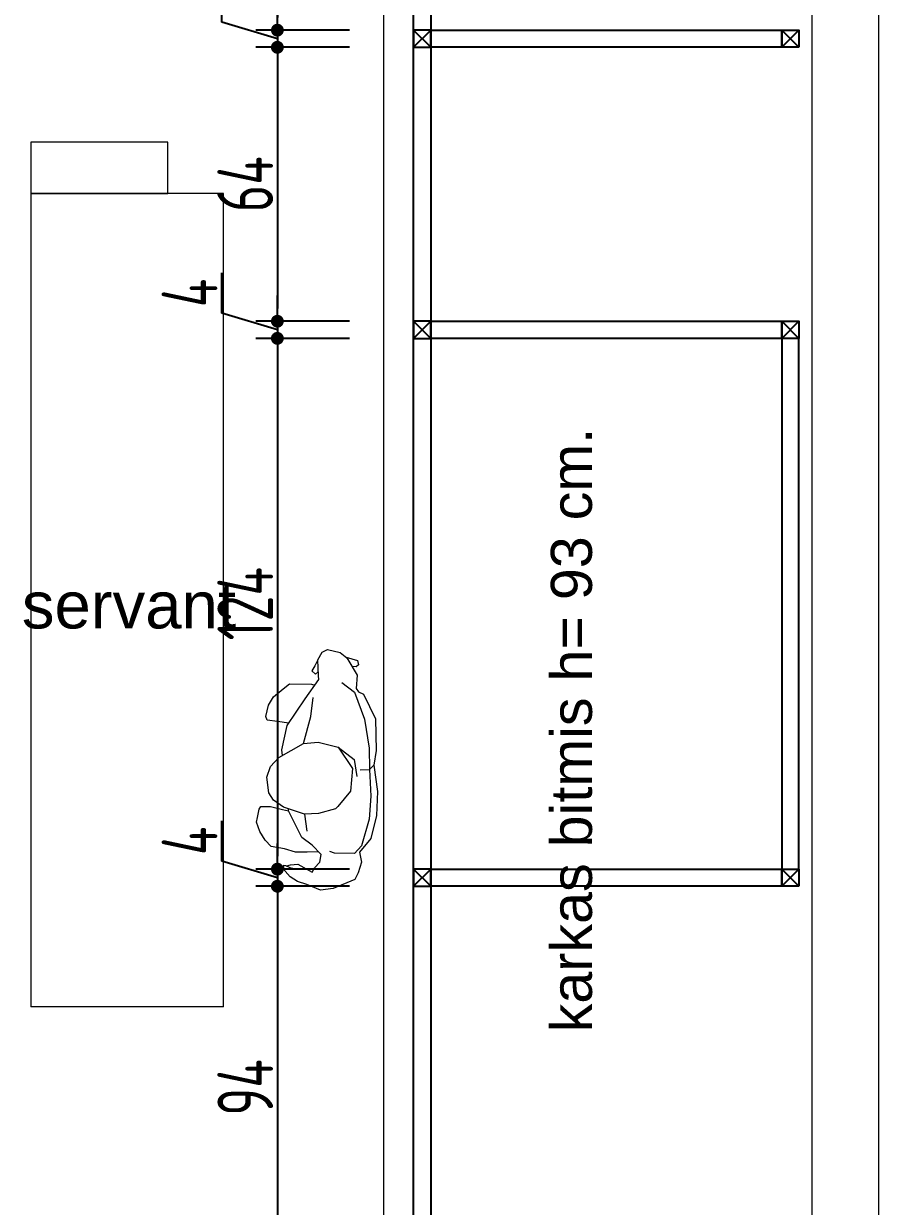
# Model space of a CAD drawing. Header units: millimetres. Extents: x 5429406 to 5440208, y -620941 to -619789.
# Drawn here: x 5431225.1 to 5431424.8, y -620498.9 to -620222.6 of the extents above; entities that cross this region are included whole.
import ezdxf

# ---------------------------------------------------------------- set-up
doc = ezdxf.new("R2010")
doc.units = ezdxf.units.MM
doc.header["$LTSCALE"] = 0.05
doc.header["$PDMODE"] = 3
for name, color, linetype in [('Kıtc-002 Çizgi', 7, 'Continuous'), ('Kıtc-006 Yazı 001', 1, 'Continuous'), ('Kıtc-040 Detay', 7, 'Continuous')]:
    doc.layers.add(name, color=color, linetype=linetype)
doc.layers.add('tefriş', color=45, linetype='Continuous', lineweight=18)
doc.styles.add('DIM', font='dim', dxfattribs={"width": 0.8})
doc.styles.get("Standard").update_dxf_attribs({"font": 'arial.ttf'})
doc.dimstyles.new('mcv100 OLCU', dxfattribs={"dimtxt": 13, "dimasz": 3, "dimexe": 5, "dimexo": 15, "dimgap": 1, "dimtad": 1, "dimdec": 0, "dimzin": 9, "dimtxsty": 'DIM', "dimblk": 'DOT', "dimcen": 2.5, "dimclrd": 256, "dimclre": 256, "dimclrt": 256, "dimadec": 1, "dimazin": 1, "dimtfac": 1, "dimtdec": 0, "dimtmove": 0, "dimatfit": 3, "dimldrblk": 'DOT', "dimfxl": 1, "dimlwd": -1, "dimlwe": -1, "dimarcsym": 0})

# ---------------------------------------------------------------- blocks, each defined once
blk = doc.blocks.new('cfcfcfcfc')
for p, q in [((220720.27, -32185.76), (220725.95, -32182.87)), ((220725.95, -32182.87), (220733.39, -32182.48)), ((220733.39, -32182.48), (220736.78, -32182.96)), ((220736.78, -32182.96), (220742.96, -32181.97)), ((220737.82, -32183.94), (220736.78, -32182.96)), ((220737.82, -32183.94), (220744.06, -32183.48)), ((220742.96, -32181.97), (220748.54, -32182.02)), ((220744.06, -32183.48), (220749.41, -32183.76)), ((220748.54, -32182.02), (220753.96, -32183.21)), ((220753.96, -32183.21), (220757.21, -32185.81)), ((220719.73, -32186.97), (220720.27, -32185.76)), ((220719.9, -32187.92), (220726.13, -32185.4)), ((220726.13, -32185.4), (220732.82, -32184.14)), ((220732.82, -32184.14), (220737.82, -32183.94)), ((220738.01, -32186.09), (220737.82, -32183.94)), ((220749.41, -32183.76), (220755.68, -32185.37)), ((220755.68, -32185.37), (220757.54, -32186.92)), ((220757.21, -32185.81), (220759.54, -32185.27)), ((220759.54, -32185.27), (220762.03, -32185.97)), ((220762.03, -32185.97), (220763.6, -32186.72)), ((220711.76, -32190.05), (220712.42, -32187.41)), ((220711.86, -32189.91), (220715.91, -32187.4)), ((220712.42, -32187.41), (220713.48, -32187.12)), ((220713.48, -32187.12), (220713.95, -32187.65)), ((220713.95, -32187.65), (220713.87, -32188.64)), ((220715.91, -32187.4), (220719.01, -32187.54)), ((220717.66, -32190.89), (220719.9, -32187.92)), ((220719.01, -32187.54), (220719.73, -32186.97)), ((220732.82, -32191.37), (220735.63, -32187.55)), ((220732.82, -32191.37), (220737.74, -32187.9)), ((220735.63, -32187.55), (220739.53, -32186.9)), ((220737.74, -32187.9), (220743.03, -32188.23)), ((220743.03, -32188.23), (220746.69, -32191.13)), ((220757.54, -32186.92), (220757.57, -32191.65)), ((220763.6, -32186.72), (220765.87, -32191.71)), ((220710.04, -32194.43), (220710.72, -32191.49)), ((220710.72, -32191.49), (220711.86, -32189.91)), ((220731.79, -32196.08), (220732.82, -32191.37)), ((220746.69, -32191.13), (220747.21, -32191.69)), ((220747.21, -32191.69), (220748.4, -32195.57)), ((220757.57, -32191.65), (220757.22, -32192.69)), ((220765.87, -32191.71), (220766.29, -32194.64)), ((220710.72, -32195.72), (220710.04, -32194.43)), ((220766.29, -32194.64), (220765.03, -32197.92)), ((220712.55, -32196.65), (220710.72, -32195.72)), ((220716.24, -32196.41), (220712.55, -32196.65)), ((220712.55, -32196.65), (220713.95, -32197.3)), ((220713.95, -32197.3), (220715.1, -32198.01)), ((220715.1, -32198.01), (220715.89, -32197.13)), ((220715.89, -32197.13), (220715.25, -32196.46)), ((220717.13, -32196.35), (220716.24, -32196.41)), ((220721.71, -32199.36), (220717.13, -32196.35)), ((220718.29, -32197.97), (220718.43, -32197.21)), ((220732.12, -32199.48), (220731.79, -32196.08)), ((220748.4, -32195.57), (220748.63, -32198.89)), ((220755.84, -32196.85), (220754.1, -32199.32)), ((220758, -32194.72), (220755.84, -32196.85)), ((220757.37, -32195.35), (220757.51, -32198.02)), ((220759.79, -32195.03), (220758, -32194.72)), ((220761.12, -32196.22), (220759.79, -32195.03)), ((220760.41, -32200.14), (220762.16, -32196.71)), ((220762.16, -32196.71), (220761.12, -32196.22)), ((220718.27, -32203.17), (220718.29, -32197.97)), ((220725.8, -32197.99), (220721.34, -32197.51)), ((220728.05, -32203.45), (220721.71, -32199.36)), ((220732.12, -32199.48), (220725.8, -32197.99)), ((220735.6, -32205.2), (220732.12, -32199.48)), ((220748.63, -32198.89), (220747.18, -32203.81)), ((220754.1, -32199.32), (220747.99, -32202.58)), ((220748.63, -32198.89), (220752.64, -32198.19)), ((220757.51, -32198.02), (220757.57, -32200.7)), ((220760.56, -32201.83), (220760.41, -32200.14)), ((220764.41, -32200.08), (220763.35, -32201.83)), ((220765.03, -32197.92), (220764.41, -32200.08)), ((220747.99, -32202.58), (220747.52, -32202.65)), ((220747.73, -32204.04), (220747.99, -32202.58)), ((220757.57, -32200.7), (220756.86, -32203.33)), ((220760.79, -32202.66), (220760.56, -32201.83)), ((220760.79, -32203.02), (220761.2, -32201.95)), ((220761.2, -32201.95), (220761.39, -32200.94)), ((220763.35, -32201.83), (220762.05, -32203.07)), ((220719.53, -32204.62), (220718.27, -32203.17)), ((220721.43, -32206.8), (220719.53, -32204.62)), ((220727.17, -32205.71), (220726.94, -32208.16)), ((220727.48, -32203.09), (220727.17, -32205.71)), ((220733.77, -32204.54), (220728.05, -32203.45)), ((220735.09, -32204.35), (220733.77, -32204.54)), ((220737.75, -32207.08), (220735.6, -32205.2)), ((220747.18, -32203.81), (220745.57, -32206.15)), ((220747.09, -32206.86), (220747.73, -32204.04)), ((220756.86, -32203.33), (220756.39, -32206.48)), ((220760.68, -32203.4), (220760.79, -32203.02)), ((220761.57, -32203.4), (220760.68, -32203.4)), ((220762.05, -32203.07), (220761.57, -32203.4)), ((220723.43, -32207.88), (220721.43, -32206.8)), ((220726.08, -32208.45), (220723.43, -32207.88)), ((220726.94, -32208.16), (220726.08, -32208.45)), ((220740.21, -32207.84), (220737.75, -32207.08)), ((220743.91, -32207.34), (220740.21, -32207.84)), ((220745.57, -32206.15), (220743.91, -32207.34)), ((220747.11, -32209.07), (220747.09, -32206.86)), ((220754.96, -32207.88), (220752.98, -32209.19)), ((220756.39, -32206.48), (220754.96, -32207.88)), ((220747.74, -32209.48), (220747.11, -32209.07)), ((220749.72, -32209.8), (220747.74, -32209.48)), ((220750.82, -32210.02), (220749.72, -32209.8)), ((220752.98, -32209.19), (220750.82, -32210.02))]:
    blk.add_line(p, q)
blk = doc.blocks.new('A$C14D17327')
at = {"layer": 'Kıtc-002 Çizgi', "color": 1, "elevation": 0}
blk.add_lwpolyline([(0, 4), (4, 4), (4, 0), (0, 0)], close=True, dxfattribs=at)
for points in [[(0, 4), (4, 0)], [(0, 0), (4, 4)]]:
    blk.add_lwpolyline(points, dxfattribs=at)
blk = doc.blocks.new('_DOT')
at = {"color": 0, "linetype": 'ByBlock'}
blk.add_line((-0.5, 0), (-1, 0), dxfattribs=at)
at = {"linetype": 'ByBlock', "const_width": 0.5}
blk.add_lwpolyline([(-0.25, 0, 1), (0.25, 0, 1)], format="xyb", close=True, dxfattribs=at)
blk = doc.blocks.new('*D180')
at = {"transparency": 16777216}
for p, q in [((5431301.21, -620069.86), (5431279.4, -620069.86)), ((5431284.4, -620072.86), (5431284.4, -620221.1)), ((5431301.21, -620224.1), (5431279.4, -620224.1))]:
    blk.add_line(p, q, dxfattribs=at)
at = {"layer": 'Defpoints', "color": 0, "transparency": 16777216}
for p in [(5431316.21, -620069.86, -245.25), (5431284.4, -620224.1), (5431316.21, -620224.1)]:
    blk.add_point(p, dxfattribs=at)
at = {"transparency": 16777216, "xscale": 3, "yscale": 3, "zscale": 3}
for p, rotation in [((5431284.4, -620069.86), 90), ((5431284.4, -620224.1), 270)]:
    blk.add_blockref('_DOT', p, dxfattribs=dict(at, rotation=rotation))
at = {"transparency": 16777216, "insert": (5431276.9, -620146.98), "char_height": 13, "attachment_point": 5, "rotation": 90, "style": 'DIM'}
blk.add_mtext('154', dxfattribs=at)
blk = doc.blocks.new('*D181')
at = {"transparency": 16777216}
for p, q in [((5431271.4, -620222.2), (5431271.4, -620212.78)), ((5431284.4, -620221.1), (5431284.4, -620218.1)), ((5431284.4, -620226.1), (5431271.4, -620222.2)), ((5431301.21, -620224.1), (5431279.4, -620224.1)), ((5431284.4, -620224.1), (5431284.4, -620228.1)), ((5431284.4, -620224.1), (5431284.4, -620228.1)), ((5431301.21, -620228.1), (5431279.4, -620228.1)), ((5431284.4, -620231.1), (5431284.4, -620234.1))]:
    blk.add_line(p, q, dxfattribs=at)
at = {"layer": 'Defpoints', "color": 0, "transparency": 16777216}
for p in [(5431316.21, -620224.1), (5431284.4, -620228.1), (5431316.21, -620228.1)]:
    blk.add_point(p, dxfattribs=at)
at = {"transparency": 16777216, "xscale": 3, "yscale": 3, "zscale": 3}
for p, rotation in [((5431284.4, -620224.1), 270), ((5431284.4, -620228.1), 90)]:
    blk.add_blockref('_DOT', p, dxfattribs=dict(at, rotation=rotation))
at = {"transparency": 16777216, "insert": (5431263.9, -620217.49), "char_height": 13, "attachment_point": 5, "rotation": 90, "style": 'DIM'}
blk.add_mtext('4', dxfattribs=at)
blk = doc.blocks.new('*D182')
at = {"transparency": 16777216}
for p, q in [((5431301.21, -620228.1), (5431279.4, -620228.1)), ((5431284.4, -620231.1), (5431284.4, -620289.1)), ((5431301.21, -620292.1), (5431279.4, -620292.1))]:
    blk.add_line(p, q, dxfattribs=at)
at = {"layer": 'Defpoints', "color": 0, "transparency": 16777216}
for p in [(5431316.21, -620228.1), (5431284.4, -620292.1), (5431316.21, -620292.1)]:
    blk.add_point(p, dxfattribs=at)
at = {"transparency": 16777216, "xscale": 3, "yscale": 3, "zscale": 3}
for p, rotation in [((5431284.4, -620228.1), 90), ((5431284.4, -620292.1), 270)]:
    blk.add_blockref('_DOT', p, dxfattribs=dict(at, rotation=rotation))
at = {"transparency": 16777216, "insert": (5431276.9, -620260.1), "char_height": 13, "attachment_point": 5, "rotation": 90, "style": 'DIM'}
blk.add_mtext('64', dxfattribs=at)
blk = doc.blocks.new('*D183')
at = {"transparency": 16777216}
for p, q in [((5431271.4, -620290.2), (5431271.4, -620280.78)), ((5431284.4, -620289.1), (5431284.4, -620286.1)), ((5431284.4, -620294.1), (5431271.4, -620290.2)), ((5431301.21, -620292.1), (5431279.4, -620292.1)), ((5431284.4, -620292.1), (5431284.4, -620296.1)), ((5431284.4, -620292.1), (5431284.4, -620296.1)), ((5431301.21, -620296.1), (5431279.4, -620296.1)), ((5431284.4, -620299.1), (5431284.4, -620302.1))]:
    blk.add_line(p, q, dxfattribs=at)
at = {"layer": 'Defpoints', "color": 0, "transparency": 16777216}
for p in [(5431316.21, -620292.1), (5431284.4, -620296.1), (5431316.21, -620296.1)]:
    blk.add_point(p, dxfattribs=at)
at = {"transparency": 16777216, "xscale": 3, "yscale": 3, "zscale": 3}
for p, rotation in [((5431284.4, -620292.1), 270), ((5431284.4, -620296.1), 90)]:
    blk.add_blockref('_DOT', p, dxfattribs=dict(at, rotation=rotation))
at = {"transparency": 16777216, "insert": (5431263.9, -620285.49), "char_height": 13, "attachment_point": 5, "rotation": 90, "style": 'DIM'}
blk.add_mtext('4', dxfattribs=at)
blk = doc.blocks.new('*D184')
at = {"transparency": 16777216}
for p, q in [((5431301.21, -620296.1), (5431279.4, -620296.1)), ((5431284.4, -620299.1), (5431284.4, -620417.1)), ((5431301.21, -620420.1), (5431279.4, -620420.1))]:
    blk.add_line(p, q, dxfattribs=at)
at = {"layer": 'Defpoints', "color": 0, "transparency": 16777216}
for p in [(5431316.21, -620296.1), (5431284.4, -620420.1), (5431316.21, -620420.1)]:
    blk.add_point(p, dxfattribs=at)
at = {"transparency": 16777216, "xscale": 3, "yscale": 3, "zscale": 3}
for p, rotation in [((5431284.4, -620296.1), 90), ((5431284.4, -620420.1), 270)]:
    blk.add_blockref('_DOT', p, dxfattribs=dict(at, rotation=rotation))
at = {"transparency": 16777216, "insert": (5431276.9, -620358.1), "char_height": 13, "attachment_point": 5, "rotation": 90, "style": 'DIM'}
blk.add_mtext('124', dxfattribs=at)
blk = doc.blocks.new('*D185')
at = {"transparency": 16777216}
for p, q in [((5431271.4, -620418.2), (5431271.4, -620408.78)), ((5431284.4, -620417.1), (5431284.4, -620414.1)), ((5431284.4, -620422.1), (5431271.4, -620418.2)), ((5431301.21, -620420.1), (5431279.4, -620420.1)), ((5431284.4, -620420.1), (5431284.4, -620424.1)), ((5431284.4, -620420.1), (5431284.4, -620424.1)), ((5431301.21, -620424.1), (5431279.4, -620424.1)), ((5431284.4, -620427.1), (5431284.4, -620430.1))]:
    blk.add_line(p, q, dxfattribs=at)
at = {"layer": 'Defpoints', "color": 0, "transparency": 16777216}
for p in [(5431316.21, -620420.1), (5431284.4, -620424.1), (5431316.21, -620424.1)]:
    blk.add_point(p, dxfattribs=at)
at = {"transparency": 16777216, "xscale": 3, "yscale": 3, "zscale": 3}
for p, rotation in [((5431284.4, -620420.1), 270), ((5431284.4, -620424.1), 90)]:
    blk.add_blockref('_DOT', p, dxfattribs=dict(at, rotation=rotation))
at = {"transparency": 16777216, "insert": (5431263.9, -620413.49), "char_height": 13, "attachment_point": 5, "rotation": 90, "style": 'DIM'}
blk.add_mtext('4', dxfattribs=at)
blk = doc.blocks.new('*D186')
at = {"transparency": 16777216}
for p, q in [((5431301.21, -620424.1), (5431279.4, -620424.1)), ((5431284.4, -620427.1), (5431284.4, -620515.1)), ((5431301.21, -620518.1), (5431279.4, -620518.1))]:
    blk.add_line(p, q, dxfattribs=at)
at = {"layer": 'Defpoints', "color": 0, "transparency": 16777216}
for p in [(5431316.21, -620424.1), (5431284.4, -620518.1), (5431316.21, -620518.1)]:
    blk.add_point(p, dxfattribs=at)
at = {"transparency": 16777216, "xscale": 3, "yscale": 3, "zscale": 3}
for p, rotation in [((5431284.4, -620424.1), 90), ((5431284.4, -620518.1), 270)]:
    blk.add_blockref('_DOT', p, dxfattribs=dict(at, rotation=rotation))
at = {"transparency": 16777216, "insert": (5431276.9, -620471.1), "char_height": 13, "attachment_point": 5, "rotation": 90, "style": 'DIM'}
blk.add_mtext('94', dxfattribs=at)

msp = doc.modelspace()

# ---------------------------------------------------------------- linework, layer by layer
at = {"layer": 'Kıtc-002 Çizgi', "color": 1, "elevation": -245.25}
msp.add_lwpolyline([(5431320.21, -620598.86), (5431316.21, -620598.86), (5431316.21, -620069.86), (5431320.21, -620069.86)], close=True, dxfattribs=at)
at = {"layer": 'Kıtc-002 Çizgi', "color": 1}
for points in [[(5431320.21, -620224.1), (5431402.21, -620224.1), (5431402.21, -620228.1), (5431320.21, -620228.1)], [(5431320.21, -620292.1), (5431402.21, -620292.1), (5431402.21, -620296.1), (5431320.21, -620296.1)], [(5431402.21, -620420.1), (5431406.21, -620420.1), (5431406.21, -620296.1), (5431402.21, -620296.1)], [(5431320.21, -620420.1), (5431402.21, -620420.1), (5431402.21, -620424.1), (5431320.21, -620424.1)]]:
    msp.add_lwpolyline(points, close=True, dxfattribs=at)
at = {"layer": 'tefriş', "transparency": 33554541}
for p, q in [((5431309.21, -620063.86, -245.25), (5431309.21, -620604.86, -245.25)), ((5431409.21, -620063.86, -245.25), (5431409.21, -620604.86, -245.25)), ((5431424.77, -620063.86, -245.25), (5431424.77, -620604.86, -245.25)), ((5431258.79, -620262.26, -245.25), (5431258.79, -620250.26, -245.25)), ((5431271.79, -620262.26, -245.25), (5431226.79, -620262.26, -245.25)), ((5431271.79, -620262.26, -245.25), (5431226.79, -620262.26, -245.25)), ((5431271.79, -620262.26, -245.25), (5431226.79, -620262.26, -245.25)), ((5431271.79, -620262.26, -245.25), (5431226.79, -620262.26, -245.25)), ((5431271.79, -620452.26, -245.25), (5431271.79, -620262.26, -245.25)), ((5431271.79, -620449.26, -245.25), (5431271.79, -620263.26, -245.25)), ((5431271.79, -620452.26, -245.25), (5431226.79, -620452.26, -245.25)), ((5431258.79, -620452.26, -245.25), (5431226.79, -620452.26, -245.25))]:
    msp.add_line(p, q, dxfattribs=at)
at = {"layer": 'tefriş', "linetype": 'ByBlock', "transparency": 33554541}
msp.add_line((5431226.79, -620262.26, -245.25), (5431226.79, -620452.26, -245.25), dxfattribs=at)
at = {"layer": 'tefriş', "transparency": 33554541, "elevation": -245.25}
msp.add_lwpolyline([(5431258.79, -620262.26), (5431258.79, -620250.26), (5431226.79, -620250.26), (5431226.79, -620262.26)], close=True, dxfattribs=at)

# ---------------------------------------------------------------- block references
at = {"layer": 'Kıtc-040 Detay', "xscale": -1, "rotation": 180}
for p in [(5431316.21, -620224.1, 0), (5431316.21, -620292.1, 0), (5431316.21, -620420.1, 0)]:
    msp.add_blockref('A$C14D17327', p, dxfattribs=at)
at = {"layer": 'Kıtc-040 Detay', "rotation": 180}
for p in [(5431406.21, -620224.1, 0), (5431406.21, -620292.1, 0), (5431406.21, -620420.1, 0)]:
    msp.add_blockref('A$C14D17327', p, dxfattribs=at)
at = {"layer": 'tefriş', "transparency": 33554541, "rotation": 268.5463823632082}
msp.add_blockref('cfcfcfcfc', (5469079.12, -400546.45), dxfattribs=at)

# ---------------------------------------------------------------- texts
at = {"layer": 'Kıtc-006 Yazı 001'}
msp.add_text('karkas bitmis h= 93 cm.', height=9.6, rotation=90, dxfattribs=at).set_placement((5431357.88, -620458.23))
at = {"layer": 'tefriş', "linetype": 'ByBlock', "transparency": 33554541, "insert": (5431224.72, -620364.02, -245.25), "char_height": 10.92, "attachment_point": 7}
msp.add_mtext_dynamic_manual_height_columns('servant', width=1669.2448, gutter_width=60, heights=[0], dxfattribs=at)

# ---------------------------------------------------------------- dimensions: what is measured, and where the dimension line sits
for base, p1, p2, picture, middle in [((5431284.4, -620224.1), (5431316.21, -620069.86, -245.25), (5431316.21, -620224.1), '*D180', (5431276.9, -620146.98)), ((5431284.4, -620228.1), (5431316.21, -620224.1), (5431316.21, -620228.1), '*D181', (5431263.9, -620221.2)), ((5431284.4, -620292.1), (5431316.21, -620228.1), (5431316.21, -620292.1), '*D182', (5431276.9, -620260.1)), ((5431284.4, -620296.1), (5431316.21, -620292.1), (5431316.21, -620296.1), '*D183', (5431263.9, -620289.2)), ((5431284.4, -620420.1), (5431316.21, -620296.1), (5431316.21, -620420.1), '*D184', (5431276.9, -620358.1)), ((5431284.4, -620424.1), (5431316.21, -620420.1), (5431316.21, -620424.1), '*D185', (5431263.9, -620417.2)), ((5431284.4, -620518.1), (5431316.21, -620424.1), (5431316.21, -620518.1), '*D186', (5431276.9, -620471.1))]:
    dim = msp.add_linear_dim(base=base, p1=p1, p2=p2, angle=90, dimstyle='mcv100 OLCU', override={"dimtmove": 1})
    dim.commit()
    dim.dimension.update_dxf_attribs({"geometry": picture, "text_midpoint": middle})

doc.saveas('drawing.dxf')
